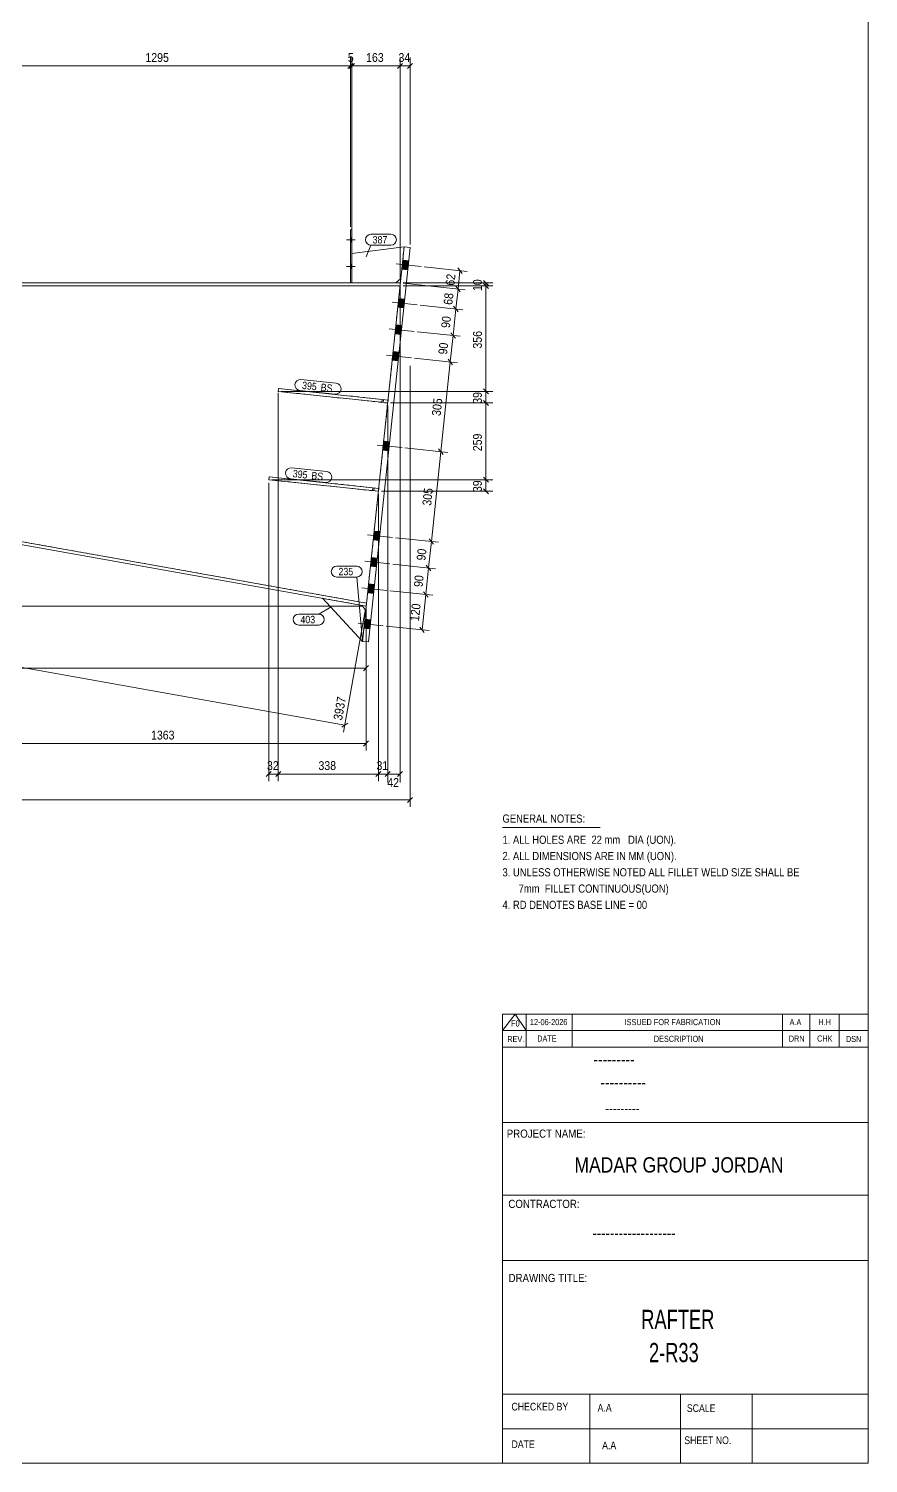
# Model space of a CAD drawing. Header units: millimetres. Extents: x 2 to 1174, y 1 to 825.
# Drawn here: x 890.5 to 1174, y 5 to 489.7 of the extents above; entities that cross this region are included whole.
import ezdxf

# ---------------------------------------------------------------- set-up
doc = ezdxf.new("R2010")
doc.units = ezdxf.units.MM
doc.linetypes.add('XKITLINE00', pattern=[0])
doc.linetypes.add('XKITLINE01', pattern=[4, 1, -1, 1, -1])
for name, color, linetype, lineweight in [('Bolt', 3, 'Continuous', 0), ('Dimensions', 7, 'Continuous', 0), ('DrawingSheet', 5, 'Continuous', 0), ('OtherObjectType', 7, 'Continuous', 0), ('Part', 2, 'Continuous', 0), ('PartMark', 7, 'Continuous', 0)]:
    doc.layers.add(name, color=color, linetype=linetype, lineweight=lineweight)
doc.styles.add('@ARIAL_UNICODE_MS_BOLD', font='ARIAL.TTF')
doc.styles.add('ARIAL', font='ARIAL.TTF')
doc.styles.add('ARIAL_NARROW', font='ARIALN.TTF')
doc.styles.add('COMIC_SANS_MS_BOLD', font='COMICBD.TTF')
doc.styles.add('SWIS721_EX_BT', font='ARIAL.TTF')
doc.styles.add('SWISSE', font='ARIAL.TTF')

# ---------------------------------------------------------------- blocks, each defined once
blk = doc.blocks.new('*A22')
at = {"layer": 'Part', "color": 2, "linetype": 'XKITLINE00', "lineweight": 0}
for p, q in [((999.64, 421.82), (999.14, 421.82)), ((999.14, 421.82), (999.14, 403.82)), ((999.64, 403.82), (999.64, 421.82))]:
    blk.add_line(p, q, dxfattribs=at)
at = {"layer": 'Part', "color": 7, "linetype": 'XKITLINE01', "lineweight": 0}
blk.add_line((999.14, 403.82), (999.64, 403.82), dxfattribs=at)
blk = doc.blocks.new('*A23')
at = {"layer": 'Part', "color": 2, "linetype": 'XKITLINE00', "lineweight": 0}
for p, q in [((1017.3, 415.98), (999.64, 413.82)), ((999.64, 413.82), (999.65, 403.82)), ((1014.52, 403.82), (1016.17, 405.31))]:
    blk.add_line(p, q, dxfattribs=at)
at = {"layer": 'Part', "color": 7, "linetype": 'XKITLINE01', "lineweight": 0}
for p, q in [((1016.17, 405.31), (1017.3, 415.98)), ((999.65, 403.82), (1014.52, 403.82))]:
    blk.add_line(p, q, dxfattribs=at)
blk = doc.blocks.new('*A39')
at = {"layer": 'Part', "color": 2, "linetype": 'XKITLINE00', "lineweight": 0}
for p, q in [((974.85, 368.17), (974.75, 367.18)), ((1011.74, 363.27), (974.75, 367.18)), ((1011.85, 364.27), (974.85, 368.17)), ((1009.75, 363.48), (1009.86, 364.48))]:
    blk.add_line(p, q, dxfattribs=at)
at = {"layer": 'Part', "color": 7, "linetype": 'XKITLINE01', "lineweight": 0}
for p, q in [((1010.25, 363.43), (1010.35, 364.43)), ((1011.85, 364.27), (1011.74, 363.27))]:
    blk.add_line(p, q, dxfattribs=at)
blk = doc.blocks.new('*A40')
at = {"layer": 'Part', "color": 2, "linetype": 'XKITLINE00', "lineweight": 0}
for p, q in [((971.7, 338.34), (971.6, 337.34)), ((1008.59, 333.44), (971.6, 337.34)), ((1008.7, 334.43), (971.7, 338.34)), ((1006.6, 333.65), (1006.71, 334.64))]:
    blk.add_line(p, q, dxfattribs=at)
at = {"layer": 'Part', "color": 7, "linetype": 'XKITLINE01', "lineweight": 0}
for p, q in [((1007.1, 333.6), (1007.21, 334.59)), ((1008.7, 334.43), (1008.59, 333.44))]:
    blk.add_line(p, q, dxfattribs=at)
blk = doc.blocks.new('*A41')
at = {"layer": 'Part', "color": 7, "linetype": 'XKITLINE01', "lineweight": 0}
for p, q in [((974.75, 367.18), (974.85, 368.17)), ((1011.74, 363.27), (974.75, 367.18)), ((1011.85, 364.27), (974.85, 368.17)), ((1009.75, 363.48), (1009.86, 364.48)), ((1010.25, 363.43), (1010.35, 364.43)), ((1011.85, 364.27), (1011.74, 363.27))]:
    blk.add_line(p, q, dxfattribs=at)
blk = doc.blocks.new('*A42')
at = {"layer": 'Part', "color": 7, "linetype": 'XKITLINE01', "lineweight": 0}
for p, q in [((971.6, 337.34), (971.7, 338.34)), ((1008.59, 333.44), (971.6, 337.34)), ((1008.7, 334.43), (971.7, 338.34)), ((1006.6, 333.65), (1006.71, 334.64)), ((1007.1, 333.6), (1007.21, 334.59)), ((1008.7, 334.43), (1008.59, 333.44))]:
    blk.add_line(p, q, dxfattribs=at)
blk = doc.blocks.new('*A43')
at = {"layer": 'Part', "color": 2, "linetype": 'XKITLINE00', "lineweight": 0}
for p, q in [((1003.24, 282.72), (989.74, 297.28)), ((1003.03, 294.91), (1004.34, 293.16))]:
    blk.add_line(p, q, dxfattribs=at)
at = {"layer": 'Part', "color": 7, "linetype": 'XKITLINE01', "lineweight": 0}
for p, q in [((989.74, 297.28), (1003.03, 294.91)), ((1004.34, 293.16), (1003.24, 282.72))]:
    blk.add_line(p, q, dxfattribs=at)
blk = doc.blocks.new('*A44')
at = {"layer": 'Part', "color": 7, "linetype": 'XKITLINE01', "lineweight": 0}
for p, q in [((616.82, 364.83), (616.82, 402.82)), ((616.82, 402.82), (1015.91, 402.82)), ((1015.91, 402.82), (1004.61, 295.64)), ((1004.61, 295.64), (617, 364.8))]:
    blk.add_line(p, q, dxfattribs=at)
at = {"layer": 'Part', "color": 2, "linetype": 'XKITLINE00', "lineweight": 0}
blk.add_line((617, 364.8), (616.82, 364.83), dxfattribs=at)
blk = doc.blocks.new('*A49')
at = {"layer": 'Part', "color": 2, "linetype": 'XKITLINE00', "lineweight": 0}
for p, q in [((616.82, 363.82), (617, 364.8)), ((1004.43, 294.66), (616.82, 363.82)), ((617, 364.8), (1004.61, 295.64)), ((1004.61, 295.64), (1004.43, 294.66))]:
    blk.add_line(p, q, dxfattribs=at)
blk = doc.blocks.new('*A51')
at = {"layer": 'Part', "color": 2, "linetype": 'XKITLINE00', "lineweight": 0}
for p, q in [((616.82, 403.82), (1015.91, 403.82)), ((616.82, 402.82), (616.82, 403.82)), ((1015.91, 402.82), (616.82, 402.82)), ((1015.91, 403.82), (1015.91, 402.82))]:
    blk.add_line(p, q, dxfattribs=at)
blk = doc.blocks.new('*A52')
at = {"layer": 'Part', "color": 2, "linetype": 'XKITLINE00', "lineweight": 0}
for p, q in [((1017.3, 415.98), (1003.24, 282.72)), ((1005.23, 282.51), (1019.29, 415.77)), ((1019.29, 415.77), (1017.3, 415.98)), ((1003.24, 282.72), (1005.23, 282.51))]:
    blk.add_line(p, q, dxfattribs=at)
blk = doc.blocks.new('*A68')
at = {"layer": 'Bolt'}
for points in [[(999.14, 419.12), (999.64, 419.12), (999.64, 417.72), (999.14, 417.72)], [(999.14, 419.12), (999.64, 419.12), (999.64, 417.72), (999.14, 417.72)], [(999.14, 410.12), (999.64, 410.12), (999.64, 408.72), (999.14, 408.72)], [(999.14, 410.12), (999.64, 410.12), (999.64, 408.72), (999.14, 408.72)]]:
    blk.add_hatch(color=3, dxfattribs=at).paths.add_polyline_path(points, flags=17)
at = {"layer": 'Bolt', "color": 3, "linetype": 'XKITLINE00', "lineweight": 0}
for p, q in [((1000.8, 418.42), (997.8, 418.42)), ((1000.8, 418.42), (997.8, 418.42)), ((999.64, 419.12), (999.14, 419.12)), ((999.64, 419.12), (999.14, 419.12)), ((999.64, 417.72), (999.14, 417.72)), ((999.64, 417.72), (999.14, 417.72)), ((1000.8, 409.42), (997.8, 409.42)), ((1000.8, 409.42), (997.8, 409.42)), ((999.64, 410.12), (999.14, 410.12)), ((999.64, 410.12), (999.14, 410.12)), ((999.64, 408.72), (999.14, 408.72)), ((999.64, 408.72), (999.14, 408.72))]:
    blk.add_line(p, q, dxfattribs=at)
blk = doc.blocks.new('*A82')
at = {"layer": 'Bolt'}
for points in [[(1018.5, 408.31), (1016.51, 408.52), (1016.83, 411.51), (1018.82, 411.3)], [(1018.5, 408.31), (1016.51, 408.52), (1016.83, 411.51), (1018.82, 411.3)], [(1017.14, 395.39), (1015.15, 395.6), (1015.46, 398.58), (1017.45, 398.37)], [(1017.14, 395.39), (1015.15, 395.6), (1015.46, 398.58), (1017.45, 398.37)], [(1016.19, 386.43), (1014.21, 386.64), (1014.52, 389.63), (1016.51, 389.42)], [(1016.19, 386.43), (1014.21, 386.64), (1014.52, 389.63), (1016.51, 389.42)], [(1015.25, 377.48), (1013.26, 377.69), (1013.58, 380.68), (1015.57, 380.47)], [(1015.25, 377.48), (1013.26, 377.69), (1013.58, 380.68), (1015.57, 380.47)], [(1012.05, 347.15), (1010.06, 347.36), (1010.38, 350.35), (1012.37, 350.14)], [(1012.05, 347.15), (1010.06, 347.36), (1010.38, 350.35), (1012.37, 350.14)], [(1008.85, 316.82), (1006.86, 317.03), (1007.18, 320.01), (1009.17, 319.8)], [(1008.85, 316.82), (1006.86, 317.03), (1007.18, 320.01), (1009.17, 319.8)], [(1007.91, 307.87), (1005.92, 308.08), (1006.23, 311.06), (1008.22, 310.85)], [(1007.91, 307.87), (1005.92, 308.08), (1006.23, 311.06), (1008.22, 310.85)], [(1006.96, 298.92), (1004.98, 299.13), (1005.29, 302.11), (1007.28, 301.9)], [(1006.96, 298.92), (1004.98, 299.13), (1005.29, 302.11), (1007.28, 301.9)], [(1005.71, 286.99), (1003.72, 287.2), (1004.03, 290.18), (1006.02, 289.97)], [(1005.71, 286.99), (1003.72, 287.2), (1004.03, 290.18), (1006.02, 289.97)]]:
    blk.add_hatch(color=3, dxfattribs=at).paths.add_polyline_path(points, flags=17)
at = {"layer": 'Bolt', "color": 3, "linetype": 'XKITLINE00', "lineweight": 0}
for p, q in [((1023.04, 409.34), (1014.58, 410.24)), ((1023.04, 409.34), (1014.58, 410.24)), ((1018.5, 408.31), (1016.51, 408.52)), ((1018.5, 408.31), (1016.51, 408.52)), ((1018.82, 411.3), (1016.83, 411.51)), ((1018.82, 411.3), (1016.83, 411.51)), ((1017.45, 398.37), (1015.46, 398.58)), ((1017.45, 398.37), (1015.46, 398.58)), ((1021.67, 396.42), (1013.22, 397.31)), ((1021.67, 396.42), (1013.22, 397.31)), ((1017.14, 395.39), (1015.15, 395.6)), ((1017.14, 395.39), (1015.15, 395.6)), ((1020.73, 387.47), (1012.27, 388.36)), ((1020.73, 387.47), (1012.27, 388.36)), ((1016.51, 389.42), (1014.52, 389.63)), ((1016.51, 389.42), (1014.52, 389.63)), ((1016.19, 386.43), (1014.21, 386.64)), ((1016.19, 386.43), (1014.21, 386.64)), ((1019.78, 378.51), (1011.33, 379.41)), ((1019.78, 378.51), (1011.33, 379.41)), ((1015.57, 380.47), (1013.58, 380.68)), ((1015.57, 380.47), (1013.58, 380.68)), ((1015.25, 377.48), (1013.26, 377.69)), ((1015.25, 377.48), (1013.26, 377.69)), ((1016.58, 348.18), (1008.13, 349.07)), ((1016.58, 348.18), (1008.13, 349.07)), ((1012.37, 350.14), (1010.38, 350.35)), ((1012.37, 350.14), (1010.38, 350.35)), ((1012.05, 347.15), (1010.06, 347.36)), ((1012.05, 347.15), (1010.06, 347.36)), ((1009.17, 319.8), (1007.18, 320.01)), ((1009.17, 319.8), (1007.18, 320.01)), ((1013.39, 317.85), (1004.93, 318.74)), ((1013.39, 317.85), (1004.93, 318.74)), ((1008.85, 316.82), (1006.86, 317.03)), ((1008.85, 316.82), (1006.86, 317.03)), ((1008.22, 310.85), (1006.23, 311.06)), ((1008.22, 310.85), (1006.23, 311.06)), ((1012.44, 308.9), (1003.99, 309.79)), ((1012.44, 308.9), (1003.99, 309.79)), ((1007.91, 307.87), (1005.92, 308.08)), ((1007.91, 307.87), (1005.92, 308.08)), ((1011.5, 299.95), (1003.04, 300.84)), ((1011.5, 299.95), (1003.04, 300.84)), ((1007.28, 301.9), (1005.29, 302.11)), ((1007.28, 301.9), (1005.29, 302.11)), ((1006.96, 298.92), (1004.98, 299.13)), ((1006.96, 298.92), (1004.98, 299.13)), ((1010.24, 288.02), (1001.79, 288.91)), ((1010.24, 288.02), (1001.79, 288.91)), ((1005.71, 286.99), (1003.72, 287.2)), ((1005.71, 286.99), (1003.72, 287.2)), ((1006.02, 289.97), (1004.03, 290.18)), ((1006.02, 289.97), (1004.03, 290.18))]:
    blk.add_line(p, q, dxfattribs=at)
blk = doc.blocks.new('*A195')
at = {"layer": 'DrawingSheet', "color": 5, "linetype": 'XKITLINE00', "lineweight": 0}
for p, q in [((1174, 5), (1174, 825)), ((5, 5), (1174, 5))]:
    blk.add_line(p, q, dxfattribs=at)
blk = doc.blocks.new('*A197')
at = {"layer": 'OtherObjectType', "color": 7, "linetype": 'XKITLINE00', "lineweight": 0}
blk.add_line((1050.5, 219.82), (1083.5, 219.82), dxfattribs=at)
at = {"layer": 'OtherObjectType', "color": 7, "style": 'ARIAL_NARROW', "width": 1.008832}
for s, p in [('GENERAL NOTES:', (1050.5, 221.47)), ('1. ALL HOLES ARE  22 mm   DIA (UON).', (1050.5, 214.32)), ('2. ALL DIMENSIONS ARE IN MM (UON).', (1050.5, 208.82)), ('3. UNLESS OTHERWISE NOTED ALL FILLET WELD SIZE SHALL BE', (1050.5, 203.32)), ('7mm  FILLET CONTINUOUS(UON)', (1055.95, 197.82)), ('4. RD DENOTES BASE LINE = 00', (1050.5, 192.32))]:
    blk.add_text(s, height=2.75, dxfattribs=at).set_placement(p)
blk = doc.blocks.new('*A198')
at = {"layer": 'OtherObjectType', "color": 7, "linetype": 'XKITLINE00', "lineweight": 0}
for p, q in [((1050.5, 156.76), (1174, 156.76)), ((1050.5, 151.21), (1054.82, 156.76)), ((1050.5, 151.21), (1050.5, 156.76)), ((1054.82, 156.76), (1058.53, 151.21)), ((1058.53, 151.21), (1058.53, 156.76)), ((1073.97, 151.21), (1073.97, 156.76)), ((1144.98, 151.21), (1144.98, 156.76)), ((1154.24, 151.21), (1154.24, 156.76)), ((1164.12, 151.21), (1164.12, 156.76)), ((1174, 151.21), (1174, 156.76)), ((1050.5, 151.21), (1174, 151.21)), ((1050.5, 145.65), (1050.5, 151.21)), ((1054.21, 151.21), (1174, 151.21)), ((1058.53, 145.65), (1058.53, 151.21)), ((1073.97, 145.65), (1073.97, 151.21)), ((1144.98, 145.65), (1144.98, 151.21)), ((1154.24, 145.65), (1154.24, 151.21)), ((1164.12, 145.65), (1164.12, 151.21)), ((1174, 145.65), (1174, 151.21))]:
    blk.add_line(p, q, dxfattribs=at)
at = {"layer": 'OtherObjectType', "color": 7, "style": 'ARIAL_NARROW'}
for s, height, width, p in [('12-06-2026', 2.058, 1.008832, (1059.76, 153.06)), ('ISSUED FOR FABRICATION', 2.0583, 1.008832, (1091.71, 153.06)), ('A.A', 2.058, 1.008832, (1147.4, 153.06)), ('H.H', 2.058, 1.008832, (1157.13, 153.06)), ('F0', 2.058, 1.008832, (1053.4, 152.59)), ('REV.', 2.058, 0.907949, (1052.13, 147.31)), ('DATE', 2.058, 0.907949, (1062.23, 147.5)), ('DESCRIPTION', 2.0583, 0.907949, (1101.61, 147.39)), ('DRN', 2.058, 0.907949, (1147.17, 147.47)), ('CHK', 2.058, 0.907949, (1156.72, 147.5)), ('DSN', 2.058, 0.907949, (1166.47, 147.35))]:
    blk.add_text(s, height=height, dxfattribs=dict(at, width=width)).set_placement(p)
blk = doc.blocks.new('*A200')
at = {"layer": 'OtherObjectType', "color": 2, "linetype": 'XKITLINE00', "lineweight": 0}
for p, q in [((1050.5, 145.65), (1174, 145.65)), ((1050.5, 5), (1050.5, 145.64)), ((1173.98, 145.64), (1174, 5)), ((1174, 120.14), (1050.5, 120.14)), ((1050.5, 95.63), (1174, 95.63)), ((1174, 73.49), (1050.5, 73.49)), ((1174, 28.4), (1050.5, 28.4)), ((1079.94, 28.4), (1079.94, 5)), ((1110.62, 5), (1110.62, 28.4)), ((1134.75, 5), (1134.75, 28.4)), ((1174, 16.7), (1050.5, 16.7)), ((1174, 5), (1050.5, 5))]:
    blk.add_line(p, q, dxfattribs=at)
at = {"layer": 'OtherObjectType', "color": 4, "style": '@ARIAL_UNICODE_MS_BOLD', "width": 0.85}
blk.add_text('---------', height=3.9, dxfattribs=at).set_placement((1081.23, 139.59))
at = {"layer": 'OtherObjectType', "color": 7, "style": 'ARIAL', "width": 0.85}
for s, height, p in [('----------', 3.9, (1083.56, 131.77)), ('---------', 3.25, (1085.21, 123.31))]:
    blk.add_text(s, height=height, dxfattribs=at).set_placement(p)
at = {"layer": 'OtherObjectType', "color": 3, "width": 0.85}
for s, style, p in [('PROJECT NAME:', 'SWIS721_EX_BT', (1051.92, 115.01)), ('CONTRACTOR:', 'SWISSE', (1052.47, 91.27)), ('DRAWING TITLE:', 'SWIS721_EX_BT', (1052.53, 66.24))]:
    blk.add_text(s, height=2.7618, dxfattribs=dict(at, style=style)).set_placement(p)
at = {"layer": 'OtherObjectType', "color": 7, "width": 0.85}
for s, height, p in [('MADAR GROUP JORDAN', 5.2, (1074.79, 103.23)), ('CHECKED BY', 2.592, (1053.53, 22.86)), ('A.A', 2.592, (1082.61, 22.45)), ('SCALE', 2.592, (1112.74, 22.33)), ('DATE', 2.592, (1053.54, 10.16)), ('A.A', 2.592, (1084.14, 9.76)), ('SHEET NO.', 2.592, (1111.87, 11.49))]:
    blk.add_text(s, height=height, dxfattribs=at).set_placement(p)
at = {"layer": 'OtherObjectType', "color": 1}
for s, height, style, width, p in [('-------------------', 3.9, 'COMIC_SANS_MS_BOLD', 0.85, (1080.87, 80.86)), ('RAFTER', 6.5, 'ARIAL', 0.68, (1097.34, 50.37)), ('2-R33', 6.5, 'ARIAL', 0.68, (1099.95, 39.17))]:
    blk.add_text(s, height=height, dxfattribs=dict(at, style=style, width=width)).set_placement(p)
blk = doc.blocks.new('*A204')
at = {"layer": 'Dimensions', "color": 7, "linetype": 'XKITLINE00', "lineweight": 0}
for p, q in [((1019.29, 375.78), (1019.29, 226.77)), ((58.88, 229.17), (1019.29, 229.17)), ((1020.14, 230.02), (1018.44, 228.32))]:
    blk.add_line(p, q, dxfattribs=at)
at = {"layer": 'Dimensions', "color": 3}
blk.add_point((1019.29, 229.17), dxfattribs=at)
blk = doc.blocks.new('*A216')
at = {"layer": 'Dimensions', "color": 7, "linetype": 'XKITLINE00', "lineweight": 0}
for p, q in [((616.82, 362.82), (616.82, 271.27)), ((1004.43, 293.66), (1004.43, 271.27)), ((617.67, 274.52), (615.97, 272.82)), ((616.82, 273.67), (1004.43, 273.67)), ((1005.28, 274.52), (1003.58, 272.82))]:
    blk.add_line(p, q, dxfattribs=at)
at = {"layer": 'Dimensions', "color": 3}
for p in [(616.82, 273.67), (1004.43, 273.67)]:
    blk.add_point(p, dxfattribs=at)
at = {"layer": 'Dimensions', "color": 3, "style": 'ARIAL', "width": 0.85}
blk.add_text('3876', height=3, dxfattribs=at).set_placement((806.18, 275.02))
blk = doc.blocks.new('*A218')
at = {"layer": 'Dimensions', "color": 7, "linetype": 'XKITLINE00', "lineweight": 0}
for p, q in [((616.65, 362.83), (609.22, 321.21)), ((616.65, 362.83), (609.22, 321.21)), ((610.63, 324.26), (608.66, 322.88)), ((612.19, 323.62), (609.64, 323.57)), ((609.64, 323.57), (997.25, 254.41)), ((612.01, 322.64), (609.64, 323.57)), ((616.75, 322.3), (609.64, 323.57)), ((1004.26, 293.68), (996.83, 252.05)), ((998.24, 255.1), (996.27, 253.73))]:
    blk.add_line(p, q, dxfattribs=at)
at = {"layer": 'Dimensions', "color": 3}
for p in [(609.64, 323.57), (997.25, 254.41)]:
    blk.add_point(p, dxfattribs=at)
at = {"layer": 'Dimensions', "color": 7}
blk.add_point((609.64, 323.57), dxfattribs=at)
at = {"layer": 'Dimensions', "color": 3, "style": 'ARIAL', "width": 0.85}
for s, rotation, p in [('RD', -10.1184, (611.27, 324.5)), ('3937', -10.1184, (799.3, 291.1)), ('3937', 79.8818, (996.3, 255.9))]:
    blk.add_text(s, height=3, rotation=rotation, dxfattribs=at).set_placement(p)
blk = doc.blocks.new('*A219')
at = {"layer": 'Dimensions', "color": 7, "linetype": 'XKITLINE00', "lineweight": 0}
for p, q in [((615.82, 363.82), (586.34, 363.82)), ((588.34, 364.67), (590.04, 362.97)), ((589.19, 294.66), (589.19, 363.82)), ((1003.43, 294.66), (586.34, 294.66)), ((588.34, 295.51), (590.04, 293.81))]:
    blk.add_line(p, q, dxfattribs=at)
at = {"layer": 'Dimensions', "color": 3}
for p in [(589.19, 363.82), (589.19, 294.66)]:
    blk.add_point(p, dxfattribs=at)
at = {"layer": 'Dimensions', "color": 3, "style": 'ARIAL', "width": 0.85}
blk.add_text('692', height=3, rotation=90.0002, dxfattribs=at).set_placement((587.84, 325.9))
blk = doc.blocks.new('*A273')
at = {"layer": 'Dimensions', "color": 7, "linetype": 'XKITLINE00', "lineweight": 0}
for p, q in [((869.64, 421.9), (869.64, 479.99)), ((999.14, 422.82), (999.14, 479.99)), ((870.49, 477.99), (868.8, 476.29)), ((869.64, 477.14), (999.14, 477.14)), ((999.99, 477.99), (998.3, 476.29))]:
    blk.add_line(p, q, dxfattribs=at)
at = {"layer": 'Dimensions', "color": 3}
for p in [(869.64, 477.14), (999.14, 477.14)]:
    blk.add_point(p, dxfattribs=at)
at = {"layer": 'Dimensions', "color": 3, "style": 'ARIAL', "width": 0.85}
blk.add_text('1295', height=3, dxfattribs=at).set_placement((929.94, 478.49))
blk = doc.blocks.new('*A274')
at = {"layer": 'Dimensions', "color": 7, "linetype": 'XKITLINE00', "lineweight": 0}
for p, q in [((999.14, 422.82), (999.14, 479.99)), ((999.64, 414.82), (999.64, 479.99)), ((999.99, 477.99), (998.3, 476.29)), ((1000.49, 477.99), (998.8, 476.29)), ((999.14, 477.14), (999.64, 477.14))]:
    blk.add_line(p, q, dxfattribs=at)
at = {"layer": 'Dimensions', "color": 3}
for p in [(999.14, 477.14), (999.64, 477.14)]:
    blk.add_point(p, dxfattribs=at)
at = {"layer": 'Dimensions', "color": 3, "style": 'ARIAL', "width": 0.85}
blk.add_text('5', height=3, dxfattribs=at).set_placement((998.28, 478.49))
blk = doc.blocks.new('*A275')
at = {"layer": 'Dimensions', "color": 7, "linetype": 'XKITLINE00', "lineweight": 0}
for p, q in [((999.64, 414.82), (999.64, 479.99)), ((1015.91, 404.82), (1015.91, 479.99)), ((1000.49, 477.99), (998.8, 476.29)), ((999.64, 477.14), (1015.91, 477.14)), ((1016.76, 477.99), (1015.06, 476.29))]:
    blk.add_line(p, q, dxfattribs=at)
at = {"layer": 'Dimensions', "color": 3}
for p in [(999.64, 477.14), (1015.91, 477.14)]:
    blk.add_point(p, dxfattribs=at)
at = {"layer": 'Dimensions', "color": 3, "style": 'ARIAL', "width": 0.85}
blk.add_text('163', height=3, dxfattribs=at).set_placement((1004.44, 478.49))
blk = doc.blocks.new('*A276')
at = {"layer": 'Dimensions', "color": 7, "linetype": 'XKITLINE00', "lineweight": 0}
for p, q in [((1015.91, 404.82), (1015.91, 479.99)), ((1019.29, 416.77), (1019.29, 479.99)), ((1016.76, 477.99), (1015.06, 476.29)), ((1015.91, 477.14), (1019.29, 477.14)), ((1020.14, 477.99), (1018.44, 476.29))]:
    blk.add_line(p, q, dxfattribs=at)
at = {"layer": 'Dimensions', "color": 3}
for p in [(1015.91, 477.14), (1019.29, 477.14)]:
    blk.add_point(p, dxfattribs=at)
at = {"layer": 'Dimensions', "color": 3, "style": 'ARIAL', "width": 0.85}
blk.add_text('34', height=3, dxfattribs=at).set_placement((1015.38, 478.49))
blk = doc.blocks.new('*A277')
at = {"layer": 'Dimensions', "color": 7, "linetype": 'XKITLINE00', "lineweight": 0}
for p, q in [((1012.49, 299.85), (1026.98, 298.32)), ((1023.34, 286.64), (1024.59, 298.57)), ((1023.84, 299.5), (1025.35, 297.64)), ((1011.23, 287.91), (1025.72, 286.38)), ((1022.58, 287.57), (1024.09, 285.7))]:
    blk.add_line(p, q, dxfattribs=at)
at = {"layer": 'Dimensions', "color": 3}
for p in [(1024.59, 298.57), (1023.34, 286.64)]:
    blk.add_point(p, dxfattribs=at)
at = {"layer": 'Dimensions', "color": 3, "style": 'ARIAL', "width": 0.85}
blk.add_text('120', height=3, rotation=83.9784, dxfattribs=at).set_placement((1022.27, 289.42))
blk = doc.blocks.new('*A278')
at = {"layer": 'Dimensions', "color": 7, "linetype": 'XKITLINE00', "lineweight": 0}
for p, q in [((1013.44, 308.8), (1027.93, 307.27)), ((1024.59, 298.57), (1025.54, 307.52)), ((1024.78, 308.45), (1026.29, 306.59)), ((1012.49, 299.85), (1026.98, 298.32)), ((1023.84, 299.5), (1025.35, 297.64))]:
    blk.add_line(p, q, dxfattribs=at)
at = {"layer": 'Dimensions', "color": 3}
for p in [(1025.54, 307.52), (1024.59, 298.57)]:
    blk.add_point(p, dxfattribs=at)
at = {"layer": 'Dimensions', "color": 3, "style": 'ARIAL', "width": 0.85}
blk.add_text('90', height=3, rotation=83.9784, dxfattribs=at).set_placement((1023.49, 300.97))
blk = doc.blocks.new('*A279')
at = {"layer": 'Dimensions', "color": 7, "linetype": 'XKITLINE00', "lineweight": 0}
for p, q in [((1014.38, 317.75), (1028.87, 316.22)), ((1025.54, 307.52), (1026.48, 316.47)), ((1025.73, 317.4), (1027.24, 315.54)), ((1013.44, 308.8), (1027.93, 307.27)), ((1024.78, 308.45), (1026.29, 306.59))]:
    blk.add_line(p, q, dxfattribs=at)
at = {"layer": 'Dimensions', "color": 3}
for p in [(1026.48, 316.47), (1025.54, 307.52)]:
    blk.add_point(p, dxfattribs=at)
at = {"layer": 'Dimensions', "color": 3, "style": 'ARIAL', "width": 0.85}
blk.add_text('90', height=3, rotation=83.9784, dxfattribs=at).set_placement((1024.43, 309.92))
blk = doc.blocks.new('*A280')
at = {"layer": 'Dimensions', "color": 7, "linetype": 'XKITLINE00', "lineweight": 0}
for p, q in [((1017.58, 348.08), (1032.07, 346.55)), ((1026.48, 316.47), (1029.68, 346.8)), ((1028.93, 347.73), (1030.44, 345.87)), ((1014.38, 317.75), (1028.87, 316.22)), ((1025.73, 317.4), (1027.24, 315.54))]:
    blk.add_line(p, q, dxfattribs=at)
at = {"layer": 'Dimensions', "color": 3}
for p in [(1029.68, 346.8), (1026.48, 316.47)]:
    blk.add_point(p, dxfattribs=at)
at = {"layer": 'Dimensions', "color": 3, "style": 'ARIAL', "width": 0.85}
blk.add_text('305', height=3, rotation=83.9784, dxfattribs=at).set_placement((1026.39, 328.46))
blk = doc.blocks.new('*A281')
at = {"layer": 'Dimensions', "color": 7, "linetype": 'XKITLINE00', "lineweight": 0}
for p, q in [((1020.78, 378.41), (1035.27, 376.88)), ((1029.68, 346.8), (1032.88, 377.13)), ((1032.13, 378.07), (1033.64, 376.2)), ((1017.58, 348.08), (1032.07, 346.55)), ((1028.93, 347.73), (1030.44, 345.87))]:
    blk.add_line(p, q, dxfattribs=at)
at = {"layer": 'Dimensions', "color": 3}
for p in [(1032.88, 377.13), (1029.68, 346.8)]:
    blk.add_point(p, dxfattribs=at)
at = {"layer": 'Dimensions', "color": 3, "style": 'ARIAL', "width": 0.85}
blk.add_text('305', height=3, rotation=83.9784, dxfattribs=at).set_placement((1029.59, 358.79))
blk = doc.blocks.new('*A282')
at = {"layer": 'Dimensions', "color": 7, "linetype": 'XKITLINE00', "lineweight": 0}
for p, q in [((1021.72, 387.36), (1036.21, 385.83)), ((1032.88, 377.13), (1033.83, 386.08)), ((1033.07, 387.02), (1034.58, 385.15)), ((1020.78, 378.41), (1035.27, 376.88)), ((1032.13, 378.07), (1033.64, 376.2))]:
    blk.add_line(p, q, dxfattribs=at)
at = {"layer": 'Dimensions', "color": 3}
for p in [(1033.83, 386.08), (1032.88, 377.13)]:
    blk.add_point(p, dxfattribs=at)
at = {"layer": 'Dimensions', "color": 3, "style": 'ARIAL', "width": 0.85}
blk.add_text('90', height=3, rotation=83.9784, dxfattribs=at).set_placement((1031.78, 379.54))
blk = doc.blocks.new('*A283')
at = {"layer": 'Dimensions', "color": 7, "linetype": 'XKITLINE00', "lineweight": 0}
for p, q in [((1022.67, 396.31), (1037.16, 394.78)), ((1033.83, 386.08), (1034.77, 395.03)), ((1034.01, 395.97), (1035.52, 394.1)), ((1021.72, 387.36), (1036.21, 385.83)), ((1033.07, 387.02), (1034.58, 385.15))]:
    blk.add_line(p, q, dxfattribs=at)
at = {"layer": 'Dimensions', "color": 3}
for p in [(1034.77, 395.03), (1033.83, 386.08)]:
    blk.add_point(p, dxfattribs=at)
at = {"layer": 'Dimensions', "color": 3, "style": 'ARIAL', "width": 0.85}
blk.add_text('90', height=3, rotation=83.9784, dxfattribs=at).set_placement((1032.72, 388.49))
blk = doc.blocks.new('*A284')
at = {"layer": 'Dimensions', "color": 7, "linetype": 'XKITLINE00', "lineweight": 0}
for p, q in [((1016.91, 403.71), (1037.86, 401.5)), ((1034.72, 402.69), (1036.23, 400.82)), ((1034.77, 395.03), (1035.48, 401.75)), ((1022.67, 396.31), (1037.16, 394.78)), ((1034.01, 395.97), (1035.52, 394.1))]:
    blk.add_line(p, q, dxfattribs=at)
at = {"layer": 'Dimensions', "color": 3}
for p in [(1035.48, 401.75), (1034.77, 395.03)]:
    blk.add_point(p, dxfattribs=at)
at = {"layer": 'Dimensions', "color": 3, "style": 'ARIAL', "width": 0.85}
blk.add_text('68', height=3, rotation=83.9784, dxfattribs=at).set_placement((1033.55, 396.32))
blk = doc.blocks.new('*A285')
at = {"layer": 'Dimensions', "color": 7, "linetype": 'XKITLINE00', "lineweight": 0}
for p, q in [((1024.03, 409.24), (1038.52, 407.71)), ((1035.38, 408.9), (1036.89, 407.03)), ((1035.48, 401.75), (1036.13, 407.96)), ((1016.91, 403.71), (1037.86, 401.5)), ((1034.72, 402.69), (1036.23, 400.82))]:
    blk.add_line(p, q, dxfattribs=at)
at = {"layer": 'Dimensions', "color": 3}
for p in [(1036.13, 407.96), (1035.48, 401.75)]:
    blk.add_point(p, dxfattribs=at)
at = {"layer": 'Dimensions', "color": 3, "style": 'ARIAL', "width": 0.85}
blk.add_text('62', height=3, rotation=83.9784, dxfattribs=at).set_placement((1034.23, 402.79))
blk = doc.blocks.new('*A286')
at = {"layer": 'Dimensions', "color": 7, "linetype": 'XKITLINE00', "lineweight": 0}
for p, q in [((972.6, 337.34), (1047.28, 337.34)), ((1044.03, 338.19), (1045.73, 336.49)), ((1044.88, 333.44), (1044.88, 337.34)), ((1009.59, 333.44), (1047.28, 333.44)), ((1044.03, 334.29), (1045.73, 332.59))]:
    blk.add_line(p, q, dxfattribs=at)
at = {"layer": 'Dimensions', "color": 3}
for p in [(1044.88, 337.34), (1044.88, 333.44)]:
    blk.add_point(p, dxfattribs=at)
at = {"layer": 'Dimensions', "color": 3, "style": 'ARIAL', "width": 0.85}
blk.add_text('39', height=3, rotation=90.0002, dxfattribs=at).set_placement((1043.53, 333.17))
blk = doc.blocks.new('*A287')
at = {"layer": 'Dimensions', "color": 7, "linetype": 'XKITLINE00', "lineweight": 0}
for p, q in [((1044.03, 364.12), (1045.73, 362.43)), ((1012.74, 363.27), (1047.28, 363.27)), ((1044.88, 337.34), (1044.88, 363.27)), ((972.6, 337.34), (1047.28, 337.34)), ((1044.03, 338.19), (1045.73, 336.49))]:
    blk.add_line(p, q, dxfattribs=at)
at = {"layer": 'Dimensions', "color": 3}
for p in [(1044.88, 363.27), (1044.88, 337.34)]:
    blk.add_point(p, dxfattribs=at)
at = {"layer": 'Dimensions', "color": 3, "style": 'ARIAL', "width": 0.85}
blk.add_text('259', height=3, rotation=90.0002, dxfattribs=at).set_placement((1043.53, 346.97))
blk = doc.blocks.new('*A288')
at = {"layer": 'Dimensions', "color": 7, "linetype": 'XKITLINE00', "lineweight": 0}
for p, q in [((975.75, 367.18), (1047.28, 367.18)), ((1044.03, 368.02), (1045.73, 366.33)), ((1044.03, 364.12), (1045.73, 362.43)), ((1044.88, 363.27), (1044.88, 367.18)), ((1012.74, 363.27), (1047.28, 363.27))]:
    blk.add_line(p, q, dxfattribs=at)
at = {"layer": 'Dimensions', "color": 3}
for p in [(1044.88, 367.18), (1044.88, 363.27)]:
    blk.add_point(p, dxfattribs=at)
at = {"layer": 'Dimensions', "color": 3, "style": 'ARIAL', "width": 0.85}
blk.add_text('39', height=3, rotation=90.0002, dxfattribs=at).set_placement((1043.53, 363))
blk = doc.blocks.new('*A289')
at = {"layer": 'Dimensions', "color": 7, "linetype": 'XKITLINE00', "lineweight": 0}
for p, q in [((1016.91, 402.82), (1047.28, 402.82)), ((1044.03, 403.67), (1045.73, 401.97)), ((1044.88, 367.18), (1044.88, 402.82)), ((975.75, 367.18), (1047.28, 367.18)), ((1044.03, 368.02), (1045.73, 366.33))]:
    blk.add_line(p, q, dxfattribs=at)
at = {"layer": 'Dimensions', "color": 3}
for p in [(1044.88, 402.82), (1044.88, 367.18)]:
    blk.add_point(p, dxfattribs=at)
at = {"layer": 'Dimensions', "color": 3, "style": 'ARIAL', "width": 0.85}
blk.add_text('356', height=3, rotation=90.0002, dxfattribs=at).set_placement((1043.53, 381.66))
blk = doc.blocks.new('*A290')
at = {"layer": 'Dimensions', "color": 7, "linetype": 'XKITLINE00', "lineweight": 0}
for p, q in [((1016.91, 403.82), (1047.28, 403.82)), ((1016.91, 402.82), (1047.28, 402.82)), ((1044.03, 404.67), (1045.73, 402.97)), ((1044.03, 403.67), (1045.73, 401.97)), ((1044.88, 402.82), (1044.88, 403.82))]:
    blk.add_line(p, q, dxfattribs=at)
at = {"layer": 'Dimensions', "color": 3}
for p in [(1044.88, 403.82), (1044.88, 402.82)]:
    blk.add_point(p, dxfattribs=at)
at = {"layer": 'Dimensions', "color": 3, "style": 'ARIAL', "width": 0.85}
blk.add_text('10', height=3, rotation=90.0002, dxfattribs=at).set_placement((1043.53, 401.09))
blk = doc.blocks.new('*A291')
at = {"layer": 'Dimensions', "color": 7, "linetype": 'XKITLINE00', "lineweight": 0}
for p, q in [((974.8, 366.67), (974.8, 235.49)), ((971.6, 336.34), (971.6, 235.49)), ((972.45, 238.74), (970.75, 237.04)), ((971.6, 237.89), (974.8, 237.89)), ((975.65, 238.74), (973.95, 237.04))]:
    blk.add_line(p, q, dxfattribs=at)
at = {"layer": 'Dimensions', "color": 3}
for p in [(971.6, 237.89), (974.8, 237.89)]:
    blk.add_point(p, dxfattribs=at)
at = {"layer": 'Dimensions', "color": 3, "style": 'ARIAL', "width": 0.85}
blk.add_text('32', height=3, dxfattribs=at).set_placement((970.97, 239.24))
blk = doc.blocks.new('*A292')
at = {"layer": 'Dimensions', "color": 7, "linetype": 'XKITLINE00', "lineweight": 0}
for p, q in [((974.8, 366.67), (974.8, 235.49)), ((1008.59, 332.44), (1008.59, 235.49)), ((975.65, 238.74), (973.95, 237.04)), ((974.8, 237.89), (1008.59, 237.89)), ((1009.44, 238.74), (1007.75, 237.04))]:
    blk.add_line(p, q, dxfattribs=at)
at = {"layer": 'Dimensions', "color": 3}
for p in [(974.8, 237.89), (1008.59, 237.89)]:
    blk.add_point(p, dxfattribs=at)
at = {"layer": 'Dimensions', "color": 3, "style": 'ARIAL', "width": 0.85}
blk.add_text('338', height=3, dxfattribs=at).set_placement((988.36, 239.24))
blk = doc.blocks.new('*A293')
at = {"layer": 'Dimensions', "color": 7, "linetype": 'XKITLINE00', "lineweight": 0}
for p, q in [((1011.74, 362.27), (1011.74, 235.49)), ((1008.59, 332.44), (1008.59, 235.49)), ((1009.44, 238.74), (1007.75, 237.04)), ((1008.59, 237.89), (1011.74, 237.89)), ((1012.59, 238.74), (1010.89, 237.04))]:
    blk.add_line(p, q, dxfattribs=at)
at = {"layer": 'Dimensions', "color": 3}
for p in [(1008.59, 237.89), (1011.74, 237.89)]:
    blk.add_point(p, dxfattribs=at)
at = {"layer": 'Dimensions', "color": 3, "style": 'ARIAL', "width": 0.85}
blk.add_text('31', height=3, dxfattribs=at).set_placement((1007.94, 239.24))
blk = doc.blocks.new('*A294')
at = {"layer": 'Dimensions', "color": 7, "linetype": 'XKITLINE00', "lineweight": 0}
for p, q in [((1015.91, 402.82), (1015.91, 235.04)), ((1011.74, 362.27), (1011.74, 235.04)), ((1012.59, 238.74), (1010.89, 237.04)), ((1011.74, 237.89), (1015.91, 237.89)), ((1016.76, 238.74), (1015.06, 237.04))]:
    blk.add_line(p, q, dxfattribs=at)
at = {"layer": 'Dimensions', "color": 3}
for p in [(1011.74, 237.89), (1015.91, 237.89)]:
    blk.add_point(p, dxfattribs=at)
at = {"layer": 'Dimensions', "color": 3, "style": 'ARIAL', "width": 0.85}
blk.add_text('42', height=3, dxfattribs=at).set_placement((1011.6, 233.54))
blk = doc.blocks.new('*A295')
at = {"layer": 'Dimensions', "color": 7, "linetype": 'XKITLINE00', "lineweight": 0}
for p, q in [((736.49, 347.81), (718.03, 347.81)), ((720.03, 348.66), (721.73, 346.96)), ((720.88, 294.66), (720.88, 347.81)), ((1003.43, 294.66), (718.03, 294.66)), ((720.03, 295.51), (721.73, 293.81))]:
    blk.add_line(p, q, dxfattribs=at)
at = {"layer": 'Dimensions', "color": 3}
for p in [(720.88, 347.81), (720.88, 294.66)]:
    blk.add_point(p, dxfattribs=at)
at = {"layer": 'Dimensions', "color": 3, "style": 'ARIAL', "width": 0.85}
for s, p in [('522', (722.18, 349.01)), ('10', (722.85, 295.86))]:
    blk.add_text(s, height=3, dxfattribs=at).set_placement(p)
blk.add_text('531', height=3, rotation=90.0002, dxfattribs=at).set_placement((719.53, 317.9))
blk = doc.blocks.new('*A297')
at = {"layer": 'Dimensions', "color": 7, "linetype": 'XKITLINE00', "lineweight": 0}
for p, q in [((852.03, 325.46), (853.73, 323.76)), ((865.99, 324.61), (850.03, 324.61)), ((852.88, 294.66), (852.88, 324.61)), ((1003.43, 294.66), (850.03, 294.66)), ((852.03, 295.51), (853.73, 293.81))]:
    blk.add_line(p, q, dxfattribs=at)
at = {"layer": 'Dimensions', "color": 3}
for p in [(852.88, 324.61), (852.88, 294.66)]:
    blk.add_point(p, dxfattribs=at)
at = {"layer": 'Dimensions', "color": 3, "style": 'ARIAL', "width": 0.85}
for s, p in [('290', (854.18, 325.81)), ('10', (854.85, 295.86))]:
    blk.add_text(s, height=3, dxfattribs=at).set_placement(p)
blk.add_text('300', height=3, rotation=90.0002, dxfattribs=at).set_placement((851.53, 306.3))
blk = doc.blocks.new('*A300')
at = {"layer": 'Dimensions', "color": 7, "linetype": 'XKITLINE00', "lineweight": 0}
for p, q in [((868.14, 318.81), (868.14, 245.81)), ((1004.43, 293.66), (1004.43, 245.81)), ((868.99, 249.06), (867.3, 247.36)), ((868.14, 248.21), (1004.43, 248.21)), ((1005.28, 249.06), (1003.58, 247.36))]:
    blk.add_line(p, q, dxfattribs=at)
at = {"layer": 'Dimensions', "color": 3}
for p in [(868.14, 248.21), (1004.43, 248.21)]:
    blk.add_point(p, dxfattribs=at)
at = {"layer": 'Dimensions', "color": 3, "style": 'ARIAL', "width": 0.85}
blk.add_text('1363', height=3, dxfattribs=at).set_placement((931.84, 249.56))
blk = doc.blocks.new('*A306')
at = {"layer": 'PartMark', "color": 7, "linetype": 'XKITLINE00', "lineweight": 0}
for p, q in [((994.53, 308.16), (1001.3, 308.16)), ((994.53, 304.46), (1001.3, 304.46)), ((1003.24, 282.72), (1001.3, 304.46))]:
    blk.add_line(p, q, dxfattribs=at)
for centre, start, end in [((994.53, 306.31), 90, 270), ((1001.3, 306.31), 270, 90)]:
    blk.add_arc(centre, 1.85, start, end, dxfattribs=at)
at = {"layer": 'PartMark', "color": 3, "style": 'ARIAL', "width": 0.85}
blk.add_text('235', height=2.5, dxfattribs=at).set_placement((995.13, 305.06))
blk = doc.blocks.new('*A307')
at = {"layer": 'PartMark', "color": 7, "linetype": 'XKITLINE00', "lineweight": 0}
for p, q in [((981.68, 291.95), (988.44, 291.95)), ((992.69, 294.34), (988.44, 291.95)), ((981.68, 288.25), (988.44, 288.25))]:
    blk.add_line(p, q, dxfattribs=at)
for centre, start, end in [((981.68, 290.1), 90, 270), ((988.44, 290.1), 270, 90)]:
    blk.add_arc(centre, 1.85, start, end, dxfattribs=at)
at = {"layer": 'PartMark', "color": 3, "style": 'ARIAL', "width": 0.85}
blk.add_text('403', height=2.5, dxfattribs=at).set_placement((982.28, 288.85))
blk = doc.blocks.new('*A309')
at = {"layer": 'PartMark', "color": 7, "linetype": 'XKITLINE00', "lineweight": 0}
for p, q in [((1006.06, 420.27), (1012.82, 420.27)), ((1004.51, 412.62), (1006.06, 416.57)), ((1006.06, 416.57), (1012.82, 416.57))]:
    blk.add_line(p, q, dxfattribs=at)
for centre, start, end in [((1006.06, 418.42), 90, 270), ((1012.82, 418.42), 270, 90)]:
    blk.add_arc(centre, 1.85, start, end, dxfattribs=at)
at = {"layer": 'PartMark', "color": 3, "style": 'ARIAL', "width": 0.85}
blk.add_text('387', height=2.5, dxfattribs=at).set_placement((1006.66, 417.17))
blk = doc.blocks.new('*A313')
at = {"layer": 'PartMark', "color": 7, "linetype": 'XKITLINE00', "lineweight": 0}
for p, q in [((982.46, 371.19), (994.35, 369.93)), ((982.07, 367.51), (993.97, 366.26))]:
    blk.add_line(p, q, dxfattribs=at)
for centre, start, end in [((982.27, 369.35), 83.9789, 263.9789), ((994.16, 368.1), 263.9789, 83.9789)]:
    blk.add_arc(centre, 1.85, start, end, dxfattribs=at)
at = {"layer": 'PartMark', "color": 3, "style": 'ARIAL', "width": 0.85}
for s, p in [('395', (982.73, 368.04)), ('BS', (989.01, 367.38))]:
    blk.add_text(s, height=2.5, rotation=-6.0218, dxfattribs=at).set_placement(p)
blk = doc.blocks.new('*A314')
at = {"layer": 'PartMark', "color": 7, "linetype": 'XKITLINE00', "lineweight": 0}
for p, q in [((979.31, 341.35), (991.21, 340.1)), ((978.92, 337.68), (990.82, 336.42))]:
    blk.add_line(p, q, dxfattribs=at)
for centre, start, end in [((979.12, 339.52), 83.9789, 263.9789), ((991.01, 338.26), 263.9789, 83.9789)]:
    blk.add_arc(centre, 1.85, start, end, dxfattribs=at)
at = {"layer": 'PartMark', "color": 3, "style": 'ARIAL', "width": 0.85}
for s, p in [('395', (979.58, 338.21)), ('BS', (985.86, 337.55))]:
    blk.add_text(s, height=2.5, rotation=-6.0218, dxfattribs=at).set_placement(p)

msp = doc.modelspace()

# ---------------------------------------------------------------- block references
at = {"lineweight": 0}
for name in ['*A195', '*A273', '*A274', '*A275', '*A276', '*A22', '*A68', '*A309', '*A23', '*A52', '*A82', '*A285', '*A51', '*A44', '*A289', '*A294', '*A290', '*A284', '*A283', '*A282', '*A281', '*A204', '*A313', '*A219', '*A49', '*A291', '*A287', '*A292', '*A39', '*A41', '*A288', '*A218', '*A216', '*A293', '*A295', '*A280', '*A314', '*A40', '*A42', '*A286', '*A297', '*A300', '*A279', '*A306', '*A278', '*A43', '*A277', '*A307', '*A197', '*A198', '*A200']:
    msp.add_blockref(name, (0, 0), dxfattribs=at)

doc.saveas('drawing.dxf')
